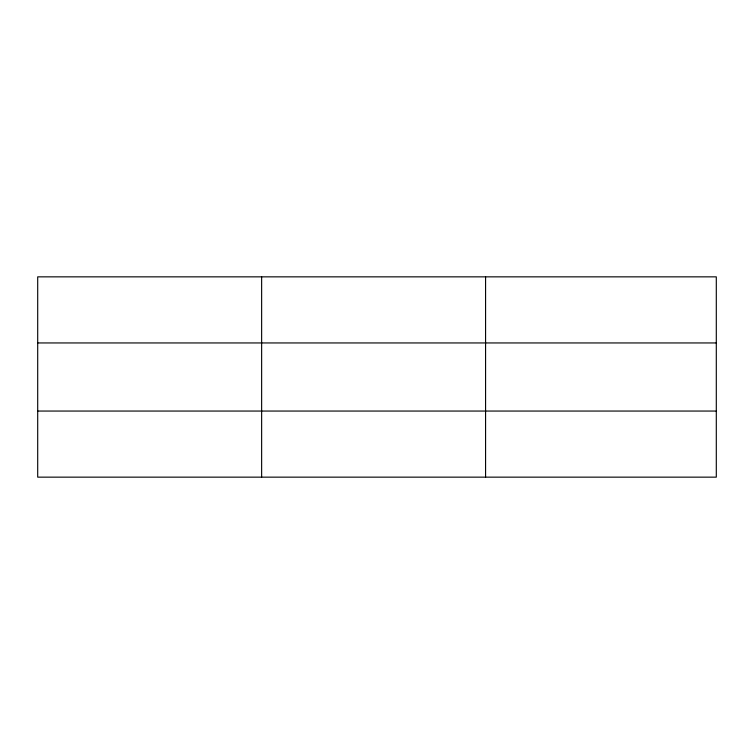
<?xml version="1.0" encoding="UTF-8"?>
<svg xmlns="http://www.w3.org/2000/svg" width="754" height="754" viewBox="0 0 754 754"><rect width="100%" height="100%" fill="white"/><g stroke="black" fill="none" stroke-linecap="round" stroke-linejoin="round"><path stroke-width="1.13" d="M261.638 276.85L261.638 477.15M485.576 276.85L485.576 477.15M716.3 411.053L716.3 477.15L37.7 477.15L37.7 276.85L716.3 276.85L716.3 411.053L37.7 411.053M37.7 342.947L716.3 342.947"/></g></svg>
